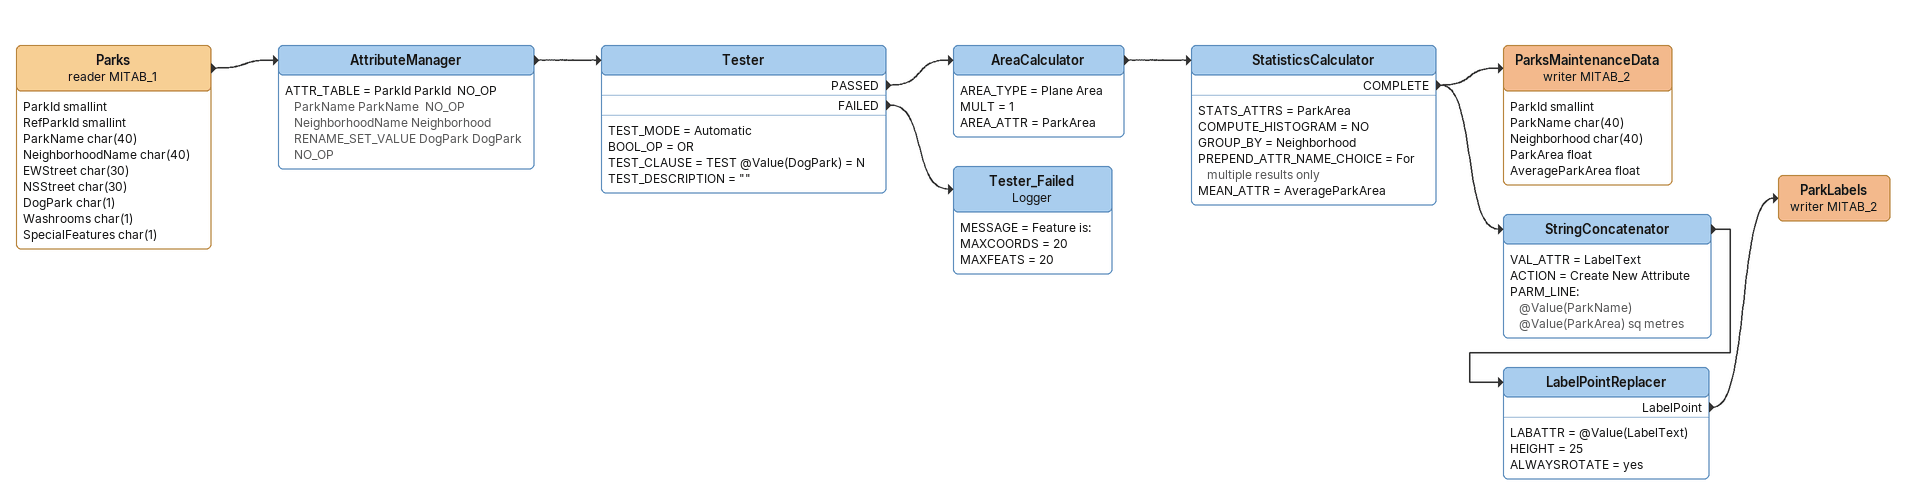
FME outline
Parks (reader MITAB_1)
    attributes: ParkId smallint, RefParkId smallint, ParkName char(40), NeighborhoodName char(40), EWStreet char(30), NSStreet char(30), DogPark char(1), Washrooms char(1), SpecialFeatures char(1)
    -> AttributeManager
AttributeManager
    ATTR_TABLE = ParkId ParkId  NO_OP ParkName ParkName  NO_OP NeighborhoodName Neighborhood  RENAME_SET_VALUE DogPark DogPark  NO_OP
    -> Tester
Tester
    TEST_MODE = Automatic
    BOOL_OP = OR
    TEST_CLAUSE = TEST @Value(DogPark) = N
    TEST_DESCRIPTION = ""
    PASSED -> AreaCalculator
    FAILED -> Tester_Failed
AreaCalculator
    AREA_TYPE = Plane Area
    MULT = 1
    AREA_ATTR = ParkArea
    -> StatisticsCalculator
StatisticsCalculator
    STATS_ATTRS = ParkArea
    COMPUTE_HISTOGRAM = NO
    GROUP_BY = Neighborhood
    PREPEND_ATTR_NAME_CHOICE = For multiple results only
    MEAN_ATTR = AverageParkArea
    COMPLETE -> ParksMaintenanceData (writer MITAB_2)
    COMPLETE -> StringConcatenator
ParksMaintenanceData (writer MITAB_2)
    attributes: ParkId smallint, ParkName char(40), Neighborhood char(40), ParkArea float, AverageParkArea float
StringConcatenator
    VAL_ATTR = LabelText
    ACTION = Create New Attribute
    PARM_LINE:
      @Value(ParkName)
      @Value(ParkArea) sq metres
    -> LabelPointReplacer
LabelPointReplacer
    LABATTR = @Value(LabelText)
    HEIGHT = 25
    ALWAYSROTATE = yes
    LabelPoint -> ParkLabels (writer MITAB_2)
ParkLabels (writer MITAB_2)
Tester_Failed: Logger
    MESSAGE = Feature is:
    MAXCOORDS = 20
    MAXFEATS = 20
